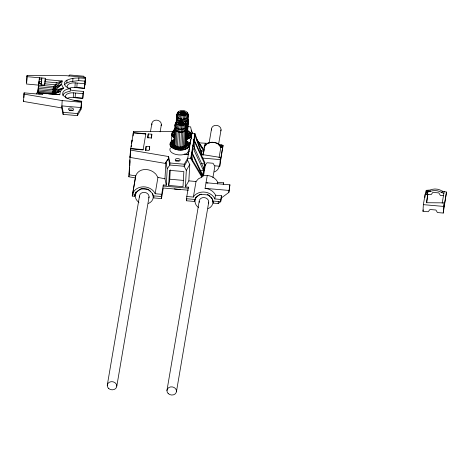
<?xml version="1.0" encoding="UTF-8"?>
<svg xmlns="http://www.w3.org/2000/svg" width="470" height="470" viewBox="0 0 470 470"><rect width="100%" height="100%" fill="white"/><g stroke="black" fill="none" stroke-linecap="round" stroke-linejoin="round"><path stroke-width="0.7" d="M185.626 140.142L188.635 142.34L189.275 143.632C189.14 152.439 173.459 151.669 170.199 145.165C169.658 142.563 171.503 140.342 173.953 139.649M170.199 145.165L170.263 142.833M171.444 144.114L171.462 143.855C174.535 149.172 184.704 149.795 188.094 144.56C185.139 150.153 174.47 149.448 171.444 144.114L171.468 142.71L172.038 141.623L174.176 140.172M171.985 132.834L171.979 134.15L173.865 136.635L173.806 137.657L171.92 135.172L171.932 133.856L172.643 131.594L173.9 130.507M172.631 144.079L174.064 145.694L176.996 147.263L174.047 145.947L172.631 144.079L172.655 142.839L174.088 141.094L172.637 143.097L171.45 142.962L173.142 140.671M174.452 135.948L173.166 134.12L173.189 132.71L174.863 130.678M185.497 141.576L186.895 143.697C184.152 147.95 176.526 148.391 173.824 144.049L174.235 142.451M174.37 133.85L174.376 132.846L173.189 132.71L174.846 130.93M174.652 128.739L174.652 129.244C176.826 132.992 183.705 133.386 186.373 130.043L185.779 129.978C183.347 132.94 177.202 132.599 175.245 129.227L175.245 128.809L174.652 128.739L173.824 144.049M174.822 126.23L176.185 122.764C178.218 122.153 178.588 124.597 180.55 124.456C182.466 124.996 183.658 122.846 185.527 123.804L186.543 127.029C183.87 130.366 176.996 129.978 174.822 126.23C174.458 118.264 187.313 118.646 186.702 126.412L186.108 126.342L185.944 129.362L186.537 129.426L186.138 128.116M178.201 117.617L178.03 120.631L176.973 118.816L176.379 118.746L176.773 120.062L177.554 120.802M176.544 116.231L177.907 112.771L179.804 112.988C181.479 116.061 184.916 113.235 187.248 113.811L188.264 117.036C185.597 120.373 178.718 119.979 176.544 116.231L177.907 112.771M181.526 129.221L181.549 125.496L183.846 125.09L185.527 123.804M183.253 119.227L183.271 115.497L185.568 115.097L187.248 113.811M176.344 122.141C178.218 123.093 179.411 120.949 181.32 121.489C183.282 121.348 183.653 123.792 185.691 123.181L186.702 126.412M188.429 116.419C189.263 109.346 177.366 108.082 176.708 115.109L178.071 112.142C179.939 113.1 181.132 110.949 183.042 111.496C185.004 111.355 185.374 113.799 187.412 113.182L188.429 116.419L187.836 116.349L187.665 119.362L188.258 119.433L187.43 134.555L186.232 136.012M185.691 123.181L185.691 122.846M186.126 130.525L185.297 145.324L185.703 144.548L186.537 128.927M185.944 129.362L186.044 127.129M186.249 134.537L186.091 135.154L186.373 130.043M184.569 146.857L186.402 145.612L186.89 144.684L186.895 143.697L185.486 141.834M186.89 144.684L186.913 143.444M187.412 113.182L187.412 112.847M187.43 134.555L188.258 118.928L187.859 118.117M187.665 119.362L187.371 117.007M188.082 144.813L188.1 143.409L186.449 141.235L188.1 143.409M188.258 119.433L188.258 118.928M185.809 136.506L187.178 136.435L188.617 134.69L188.635 133.445L187.219 131.582M188.617 134.69L188.635 133.445M189.21 145.97L189.275 143.632M189.804 134.82L186.572 137.604L188.129 136.858L189.804 134.82L189.821 133.415L189.263 132.281L187.142 130.654M185.615 139.578L189.022 138.298L190.932 135.971L190.996 133.639L190.356 132.34L187.348 130.149M190.932 135.971L190.996 133.639M178.576 124.362L178.659 121.959M180.298 114.363L180.386 111.96M39.028 82.914L38.998 82.05L38.893 82.661M145.8 150.312L145.77 149.448L145.665 150.059M147.921 137.857L147.891 136.993L147.786 137.61M151.505 138.168L151.469 137.305L151.369 137.922M179.099 124.109L179.193 121.701M180.821 114.116L180.915 111.707M179.71 124.638L179.846 121.53M181.432 114.645L181.567 111.537M180.41 124.568L180.568 121.46M182.131 114.574L182.295 111.466M74.125 100.604L81.739 101.403L80.869 109.604L77.421 115.62L63.092 114.375L61.77 107.936L23.5 101.444L24.123 92.849L42.629 94.464L42.841 93.219L59.79 94.693L60.372 91.274L63.344 88.055L61.541 84.424L62.122 80.999L45.173 79.518L44.574 85.082L40.996 84.77L41.801 77.961L41.431 84.641M23.864 97.525L24.123 92.849M68.602 88.595A7.438 3.895 3.2 0 1 74.947 87.479L84.494 88.307L85.522 77.35L66.423 75.688L27.096 75.417L26.473 84.007L55.795 86.744L61.541 84.424L52.769 92.42L52.452 94.282L60.372 91.274L52.605 93.477L37.682 92.173L37.53 92.984M26.684 82.761L27.096 75.417M39.116 83.096L39.227 81.093M39.339 79.089L39.415 77.756L37.682 92.173M45.161 82.279L45.349 78.942M61.77 107.936L62.175 100.592L23.911 94.094M63.092 114.375L63.209 112.33L61.881 105.897L80.981 107.56L77.532 113.581L77.421 115.62M66.822 82.914L66.981 80.159M85.522 77.35L85.34 78.408C79.031 77.738 72.022 77.485 66.264 80.54A10.316 5.405 3.2 0 0 68.773 88.178L70.306 88.66L70.153 91.415L68.502 91.621A10.316 5.405 3.2 0 0 62.698 95.351M72.768 81.339L72.921 78.584M70.271 89.764A7.438 3.895 3.2 0 0 73.884 90.604L83.437 91.438L83.055 93.677L73.502 92.849L73.25 97.437A7.438 3.895 3.2 0 0 66.904 98.559M84.753 83.719L75.2 82.885L74.947 87.479L84.494 88.307L85.34 78.408M83.437 91.438L82.796 98.271L75.141 97.737L75.4 93.148M76.839 87.773L77.098 83.184M64.866 84.494A10.316 5.405 3.2 0 1 66.111 83.29L70.2 81.663L78.725 80.599L78.878 77.844M80.869 109.604L81.457 101.197C75.359 100.75 68.467 99.969 63.656 95.856A10.316 5.405 3.2 0 1 68.655 88.865L70.306 88.66M81.457 101.197L81.304 103.952L81.739 101.403M83.055 93.677L82.796 98.271L73.25 97.437L75.141 97.737M130.349 150.059L168.613 156.551L168.501 158.596L165.892 162.367L167.22 168.8L166.298 185.227L163.313 184.969L161.721 194.304L155.147 193.734L157.932 177.401L155.834 174.088L153.484 172.049A12.261 10.205 25.5 0 0 141.711 170.052C138.274 171.168 135.571 174.223 135.331 177.889L128.856 176.791L130.56 148.814L143.097 149.906L145.853 133.715L133.315 132.622L133.133 135.965M129.503 167.725L129.185 174.012L129.426 172.596M129.638 165.992L129.949 159.771M130.125 157.244L130.413 151.481M130.531 149.959L133.263 132.934L145.8 134.026M131.941 140.718L131.894 141.535A14.035 0.711 -85 0 1 132.193 140.054M133.421 133.38L133.533 131.377L172.86 131.647L175.616 126.835M145.917 149.942L146.117 146.376L149.701 146.687L149.542 149.542M148.015 137.933L148.238 133.927L151.822 134.238L151.71 136.241M135.331 177.889L132.235 196.043L134.626 196.249L136.13 192.283L141.135 188.617L148.126 189.222L152.674 193.722L153.725 197.917L161.486 198.593L161.721 194.304M163.313 184.969L163.255 186.044L188.323 188.229L188.382 187.154L185.397 186.895L186.32 170.463L189.768 164.447L187.601 160.258L187.718 158.22L191.96 133.315L190.632 126.877L187.765 126.63M166.298 185.227L164.97 178.794L165.922 162.174M170.839 146.464L170.898 145.442L170.258 144.143M168.689 185.433L169.529 170.334L183.858 171.585L183.012 186.684L168.689 185.433L169.746 179.211L170.269 169.858M168.613 156.551L169.94 162.99L169.829 165.029L167.22 168.8M171.92 135.172L171.979 134.15M172.584 132.616L172.643 131.594M172.008 145.248L174.223 144.86L175.052 130.055M172.561 136.465L172.619 135.448M172.085 147.65L172.143 146.634L170.898 145.442M173.166 134.12L174.47 135.695M173.73 135.254L174.852 134.802M174.611 131.776L174.37 133.533M174.693 130.313L175.063 127.646L174.946 129.761M173.847 148.655L173.906 147.639L172.143 146.634M174.476 138.221L174.593 136.106M175.245 129.227L175.38 126.395M174.817 128.122L175.41 128.187L175.51 126.377M175.604 129.955L175.774 126.941M176.133 123.128L176.379 118.746M174.999 145.606L175.827 130.801M176.25 123.24L176.538 118.129L177.572 116.971M176.708 119.063L176.791 117.653M176.655 122.177L176.773 120.062M175.386 146.446L177.454 146.699L178.283 131.894M176.309 130.631L176.473 127.611M176.967 119.233L177.102 116.819M176.538 118.129L177.131 118.193L177.202 116.983M177.407 116.589L177.131 118.193M177.331 119.962L177.466 117.547M176.103 146.229L176.932 131.424M176.015 149.407L176.068 148.385L173.906 147.639M177.296 131.195L177.466 128.175M178.024 124.068L178.083 122.981M178.283 122.282C177.178 124.462 182.859 120.667 183.735 123.915M179.023 121.195L179.188 118.181M178.518 131.612L178.682 128.598M180.004 112.289C179.246 114.58 181.802 111.59 182.989 112.518C184.334 111.86 185.926 115.326 185.515 112.9M178.43 149.848L178.483 148.826L176.068 148.385M177.008 147.004L178.806 147.592L181.89 147.551M180.304 120.414L180.41 118.599M178.964 146.975L179.793 132.17M179.875 131.864L180.045 128.845M181.32 121.489L181.138 124.603M181.667 120.661L181.767 118.851M181.361 132.235L180.697 147.416C182.971 147.263 185.914 146.799 186.907 144.425M181.285 131.923L181.449 128.903M182.049 121.624L181.837 124.732M180.932 149.954L180.991 148.931C184.023 148.726 187.947 148.109 189.269 144.948M183.042 111.496L182.859 114.604M182.695 121.848L182.466 124.944M183.042 121.325L183.177 118.91M182.642 131.788L182.812 128.768M183.77 111.631L183.559 114.733M183.224 122.147L183.042 124.55M182.043 146.893L182.871 132.088M183.541 123.528L183.6 122.506M183.735 123.98L183.788 122.893M184.416 111.854L184.246 114.257M184.534 118.775L184.363 121.795L187.295 120.385L187.671 116.971L188.264 117.036M183.864 131.471L184.034 128.451M184.945 112.154L184.763 114.551M184.228 131.735L183.4 146.54L185.474 146.176M185.256 114.686L185.315 113.669M185.262 113.529L185.321 112.512M183.353 149.713L183.406 148.696M185.292 114.621L185.345 113.605M184.863 130.989L185.033 127.969M184.14 146.816L183.042 147.351M185.585 121.472L185.756 118.458M184.51 146.006L185.339 131.201M185.832 123.857L185.95 121.742L187.847 120.526L188.1 120.05L187.501 119.985M185.574 130.378L185.738 127.364M185.779 129.978L185.95 126.965M186.584 120.996L186.755 117.976M201.853 177.149L202.035 176.091L204.156 175.539L207.264 175.457L205.067 188.347A11.997 10.199 9.7 0 1 215.125 194.351L215.471 195.203L221.452 195.726L220.689 201.706L218.186 203.534L213.415 203.122L212.364 198.928L208.38 194.991L200.197 194.28L195.82 197.482L194.31 201.454L186.555 200.778L186.796 196.489L193.37 197.065L196.019 181.502L198.475 178.77L201.853 177.149L190.703 158.478L187.718 158.22L184.269 164.236L184.152 166.28L186.32 170.463M185.703 144.548L187.06 121.207M185.521 149.149L185.579 148.126M187.295 120.385L187.465 117.365M187.847 120.526L187.019 135.331L188.623 133.703L187.207 131.835M187.178 136.435L188.629 134.432M188.1 120.05L187.812 125.161L187.971 124.861M187.242 139.155L187.301 138.133L190.332 136.194L190.99 134.955M188.176 131.236L187.13 130.907M187.295 148.297L187.354 147.275M189.263 132.281L189.821 133.415M188.558 147.21L188.611 146.188M189.022 138.298L189.075 137.281M190.303 133.363L190.356 132.34M189.498 149.513L189.61 147.545M190.28 137.216L190.332 136.194M185.397 186.895L188.846 180.874L189.768 164.447M191.231 138.891L191.343 136.923M191.366 158.619L191.807 151.975L194.944 133.574L191.96 133.315M192.295 153.167L192.63 147.145L203.516 170.651L199.944 170.34M192.941 146.217L193.011 144.907L203.898 168.413M193.452 146.816L193.834 140.078L204.667 163.895L201.101 163.584M193.605 145.477L193.793 142.081M193.869 140.771L193.94 139.455L204.879 162.649L202.746 175.169L191.807 151.975L190.703 158.478M194.386 141.411L194.762 134.632L201.859 154.853M202.834 176.156L204.75 164.929L205.308 164.976L207.064 162.743L213.033 163.26L214.526 165.781L219.749 166.233L220.483 157.45L200.479 154.278M220.483 157.45L220.26 161.504L223.021 145.289L219.302 144.372A10.939 9.3 9.7 0 0 207.217 143.321L198.405 142.827M218.186 203.534L218.303 201.495M221.546 155.652L221.693 153.067M219.749 166.233L223.021 145.289M221.452 195.726L220.689 201.706L212.887 201.025M223.555 184.516L223.65 182.836L217.669 182.313L217.316 181.461A11.997 10.199 9.7 0 0 207.264 175.457M221.329 197.97L228.831 192.471L229.9 184.828L206.025 182.742A11.997 10.199 9.7 0 1 207.887 183.036M229.9 184.828L228.831 192.471M425.526 194.615L426.255 190.332L430.109 190.08A10.939 9.3 9.7 0 1 442.194 191.137L446.5 192.101L443.228 213.051L437.417 212.54L435.925 210.025L429.956 209.503L428.199 211.741L422.982 211.283L423.353 204.65L425.156 194.069L431.113 194.615L432.876 192.383L438.845 192.9L440.337 195.42L443.604 195.702M424.968 197.441L425.115 194.745M426.184 191.625L426.255 190.332M443.228 213.051L444.203 202.858L426.384 202.729L427.818 194.298L426.801 202.494M444.203 202.858L443.98 206.906L446.5 192.101M38.775 83.754L38.716 85.769L38.769 85.458M41.078 85.111L41.383 82.256L41.331 84.271M44.656 85.423L44.861 83.184M179.963 129.156L180.298 125.443L177.125 124.344L176.179 123.099M181.684 119.157L182.019 115.444L178.847 114.351L177.907 113.106M37.847 91.121L52.769 92.42L53.48 86.368L62.122 80.999L56.277 82.714L44.938 81.727M60.372 91.274L54.555 94.029L59.79 94.693L54.279 94.423L55.119 91.438L56.277 82.714M221.276 144.819L219.067 157.814M205.202 143.415L203.21 155.171M23.5 101.444L23.712 100.198M36.66 93.941L36.871 92.696L39.257 92.907L39.509 93.489L43.093 93.8M37.688 92.843L38.287 89.323M38.522 87.913L38.763 86.509M39.045 94.153L39.257 92.907M45.173 79.518L45.384 78.273L26.878 76.663M133.315 132.622L133.533 131.377M130.149 156.157L129.937 157.403L166.039 163.531M128.856 176.791L129.068 175.545M134.626 196.249L134.867 194.827M135.73 192.13L135.366 194.263L132.663 194.028L135.754 175.903L128.968 174.752M135.571 193.722L135.812 192.3M135.601 193.681L135.842 192.259M146.117 146.376L145.483 150.112L149.066 150.424L149.701 146.687M148.238 133.927L147.603 137.663L151.187 137.974L151.822 134.238M107.26 385.324L139.502 196.055M150.459 131.764L151.81 123.816M116.807 386.158L149.055 196.889M160.129 131.876L161.363 124.65M153.725 197.917L153.966 196.489M161.486 198.593L163.29 188.006L188.358 190.191M164.97 178.794L157.932 177.401M191.208 158.566L191.443 157.186M192.136 153.12L192.371 151.739L192.054 153.126M194.269 140.601L194.504 139.226M193.34 146.053L193.575 144.672M186.796 196.489L188.382 187.154M186.555 200.778L186.796 199.368M201.278 152.315L201.501 150.993L203.886 151.199L197.206 140.8M201.665 151.757L201.906 150.341M194.31 201.454L194.557 200.032M195.432 197.335L195.068 199.468L186.666 198.739M166.944 390.529L199.192 201.26M203.498 175.98L205.466 164.418M209.038 143.468L211.5 129.021M176.497 391.363L208.739 202.094M212.928 177.531L214.896 165.975M218.585 144.302L221.047 129.855M219.302 144.372L219.091 145.618L222.862 146.223M213.415 203.122L213.656 201.695M220.818 199.456L214.837 198.939L215.471 195.203M217.381 183.993L217.669 182.313M223.42 184.158L223.65 182.836M422.982 211.283L423.223 209.873M425.867 194.333L426.108 192.917M427.065 194.327L427.953 191.713L427.077 194.263M427.436 194.051L428.094 190.18M427.829 191.713L429.844 191.637L430.109 190.08M429.844 191.637A10.939 9.3 9.7 0 1 441.929 192.694L442.194 191.137M442.17 203.287L444.168 191.578M203.222 153.114L203.463 151.728M203.698 150.341L203.939 148.955M178.453 128.88L179.088 125.22M180.175 118.881L180.809 115.226M132.235 196.043L132.793 193.434A11.997 10.199 9.7 0 1 143.18 186.831A11.997 10.199 9.7 0 1 154.8 192.882L155.147 193.734M178.823 118.416L179.728 114.85M177.102 128.41L178.007 124.844M204.174 147.562L205.008 144.971C203.88 151.44 203.563 143.72 206.324 144.907M177.719 117.788L178.847 114.351M175.997 127.781L177.125 124.344M176.943 117.042L178.224 113.752M175.222 127.035L176.503 123.751M175.58 125.173L174.981 125.108L176.514 121.824M178.071 112.142L178.236 111.825M175.41 128.187L175.621 127.793M193.37 197.065L193.81 196.284A11.997 10.199 9.7 0 1 214.484 198.087L214.837 198.939M68.884 76.175L69.572 74.971L83.895 76.222L84.195 77.65M187.601 160.258L184.152 166.28L169.829 165.029L168.501 158.596L165.892 162.367M52.769 92.42L55.56 88.513L61.541 84.424M38.205 88.389L53.128 89.688L62.122 80.999M175.234 124.632L176.021 123.951M52.452 94.282L63.344 88.055L55.337 90.087L52.605 93.477L55.119 91.438L63.344 88.055M53.715 94.088L54.726 93.424L53.521 94.123M55.795 86.744L53.304 88.084L38.381 86.785M53.128 89.688L55.56 88.513L52.946 91.151L38.023 89.846M185.862 136.817L187.195 136.177M185.85 137.076L186.737 136.647M185.674 138.556L187.301 138.133M429.897 191.325L426.096 191.267M182.019 115.444L183.271 115.497M180.298 125.443L181.549 125.496M178.817 147.339L180.697 147.416M178.483 148.826L180.991 148.931M54.408 94.364L59.79 94.693M188 151.381L189.387 151.481M425.885 192.512L427.671 192.647M78.725 80.599L85.188 81.163M39.204 79.001L41.589 79.207M38.969 81.204L41.354 81.416M38.728 83.296L41.113 83.501M44.697 83.813L56.036 84.8M38.164 93.019L47.317 93.747M48.61 93.93L52.987 94.241M39.263 93.636L40.684 93.759M62.175 100.592L81.281 102.254M63.209 112.33L77.532 113.581M130.613 148.502L143.15 149.595M184.24 154.248L188.329 154.607L184.181 154.172M202.041 158.026L220.119 159.606M169.94 162.99L184.269 164.236M169.746 179.211L183.553 180.415M188.846 180.874L196.019 181.502M423.353 204.65L443.598 206.418M205.067 188.347L228.943 190.432M153.197 195.82L161.598 196.554M220.859 147.292L222.651 147.468M176.544 115.726L177.137 115.796M219.66 146.064L221.018 146.358M441.929 192.694L443.892 193.199M222.334 147.504L222.874 147.868M221.012 146.417L221.135 147.668M196.601 139.472L204.045 150.265L196.207 138.433M190.879 157.421L202.035 176.091M191.137 130.114L192.682 133.11M188.429 115.914L187.095 112.201M186.708 125.907L185.374 122.194M202.235 175.751L191.701 152.597L192.553 161.245M194.944 133.574L202.511 155.147M187.084 114.128L188.018 117.512M185.362 124.121L186.29 127.505M186.455 114.668L187.23 118.187M184.733 124.668L185.509 128.181M84.929 81.228L85.223 82.655M84.817 83.266L85.111 84.7M185.568 115.097L186.12 118.722M183.846 125.09L184.399 128.715M193.94 139.455L194.092 140.906M193.834 140.078L194.756 149.454M184.481 115.379L184.763 119.075M182.76 125.373L183.042 129.074M66.106 98.077A7.438 3.895 3.2 0 1 73.502 92.849M69.278 110.18A2.52 1.322 3.2 0 1 73.173 110.797M67.803 88.119A7.438 3.895 3.2 0 1 75.2 82.885M204.238 147.251A9.001 7.649 9.7 0 1 212.029 142.298A9.001 7.649 9.7 0 1 220.741 146.834M219.108 166.374A9.001 7.649 9.7 0 1 214.332 171.944M204.438 170.522A9.001 7.649 9.7 0 1 203.592 169.787M205.555 165.581A4.8 4.083 9.7 0 1 205.455 164.512M189.575 142.774A9.6 5.029 3.2 0 1 190.321 144.061M190.861 134.467A9.6 5.029 3.2 0 1 186.196 139.514M174.064 137.886A9.6 5.029 3.2 0 1 171.867 134.12L171.585 139.12A9.6 5.029 3.2 0 0 172.12 141.306M190.579 139.467A9.6 5.029 3.2 0 1 188.981 143.162M175.569 161.075A2.52 1.322 3.2 0 1 179.076 160.893M187.877 152.738A9.6 5.029 3.2 0 1 188.629 154.019M189.163 144.431A9.6 5.029 3.2 0 1 180.122 149.959A9.6 5.029 3.2 0 1 170.169 144.084M188.881 149.431A9.6 5.029 3.2 0 1 178.588 154.894A9.6 5.029 3.2 0 1 170.434 147.821M180.386 189.222A9.6 5.029 3.2 0 1 174.223 188.893M129.82 165.751A14.035 0.711 -85 0 1 129.943 161.521M130.202 157.421A14.035 0.711 -85 0 1 130.425 154.542M131.183 146.775A14.035 0.711 -85 0 1 131.33 145.53M131.547 143.826A14.035 0.711 -85 0 1 131.812 142.034M152.251 193.311A9.001 7.649 9.7 0 1 148.385 203.475M138.956 202.388A9.001 7.649 9.7 0 1 137.44 191.184A9.001 7.649 9.7 0 1 150.506 191.225M139.608 197.112A4.8 4.083 9.7 0 1 144.507 192.377A4.8 4.083 9.7 0 1 148.831 197.917M211.101 197.341A9.001 7.649 9.7 0 1 208.075 208.68M198.64 207.593A9.001 7.649 9.7 0 1 195.15 199.891A9.001 7.649 9.7 0 1 201.501 194.169M207.252 194.668A9.001 7.649 9.7 0 1 210.196 196.425M199.298 202.317A4.8 4.083 9.7 0 1 204.197 197.582A4.8 4.083 9.7 0 1 208.521 203.122M211.6 130.09A4.8 4.083 9.7 0 1 216.5 125.355A4.8 4.083 9.7 0 1 220.829 130.895M151.916 124.891A4.8 4.083 9.7 0 1 156.816 120.156A4.8 4.083 9.7 0 1 161.139 125.696M69.56 110.244A2.52 1.322 3.2 0 0 73.514 109.44A2.52 1.322 3.2 0 0 69.948 107.977A2.52 1.322 3.2 0 0 69.56 110.244M176.297 160.899A2.52 1.322 3.2 0 0 180.245 160.094A2.52 1.322 3.2 0 0 176.679 158.637A2.52 1.322 3.2 0 0 176.297 160.899M168.184 393.537A4.8 4.083 9.7 0 0 176.274 392.403A4.8 4.083 9.7 0 0 170.704 386.892A4.8 4.083 9.7 0 0 168.184 393.537M108.494 388.332A4.8 4.083 9.7 0 0 116.584 387.198A4.8 4.083 9.7 0 0 111.02 381.693A4.8 4.083 9.7 0 0 108.494 388.332"/></g></svg>
